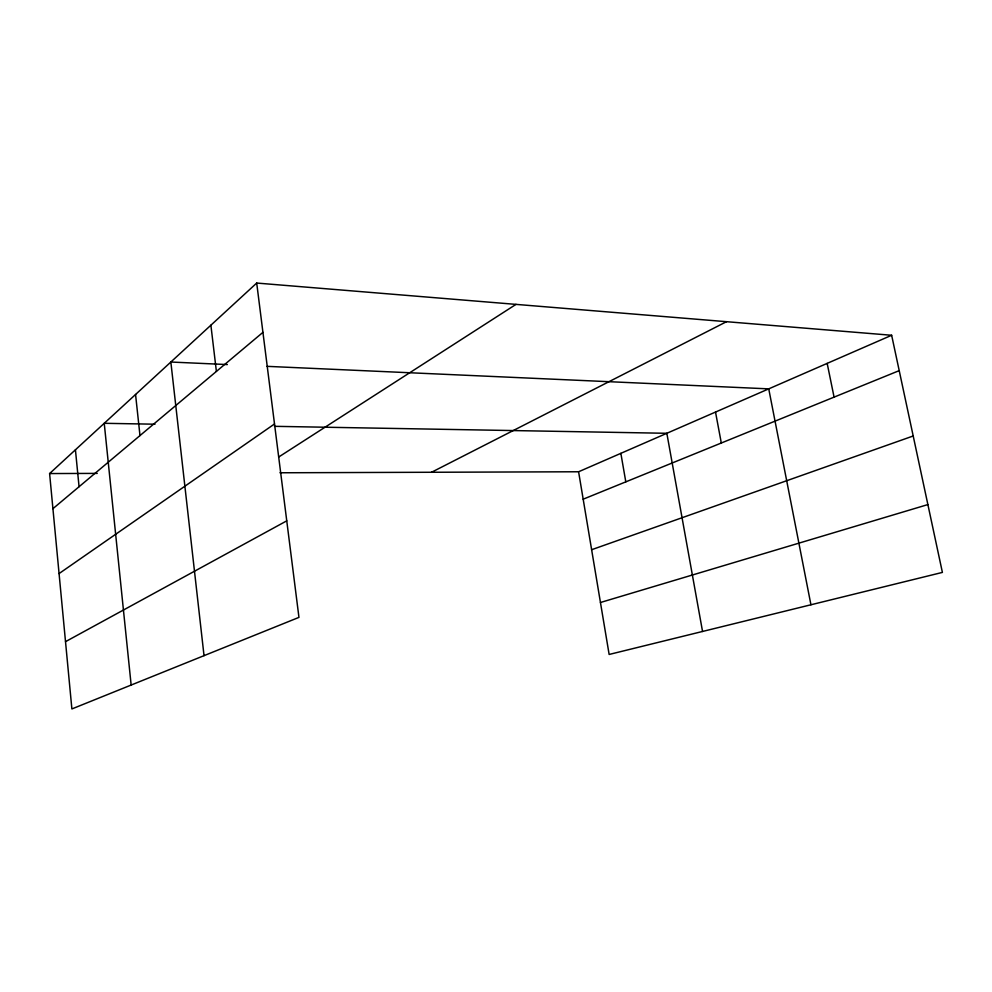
<?xml version="1.0" encoding="UTF-8"?>
<svg xmlns="http://www.w3.org/2000/svg" width="992" height="992" viewBox="0 0 992 992"><rect width="100%" height="100%" fill="white"/><g stroke="black" fill="none" stroke-linecap="round" stroke-linejoin="round"><path stroke-width="1.49" d="M256.705 283.055L298.952 617.384L71.883 708.945L49.6 473.556L256.705 283.055L891.647 335.271L942.4 572.409L609.138 654.46L578.596 471.77L891.647 335.271M52.923 508.673L262.942 332.345M59.074 573.574L274.511 423.968M278.702 457.014L515.989 304.383M65.522 641.663L286.75 520.85M431.532 472.266L726.516 321.693M583.172 499.199L899.211 370.636M591.629 549.717L913.198 435.984M600.445 602.504L927.88 504.581M49.6 473.556L97.228 473.395M279.967 472.775L578.596 471.77M155 424.204L104.234 423.299L131.155 685.05M274.511 426.324L666.835 433.293L702.547 631.47M227.354 364.572L170.847 362.03L204.03 655.662M267.071 366.346L768.738 388.864L810.935 604.773M827.179 363.382L834.074 397.135M715.517 412.064L721.308 443.002M620.856 453.344L625.803 481.852M210.887 325.202L216.392 371.417M135.557 394.481L139.984 435.575M75.429 449.798L79.062 486.725"/></g></svg>
